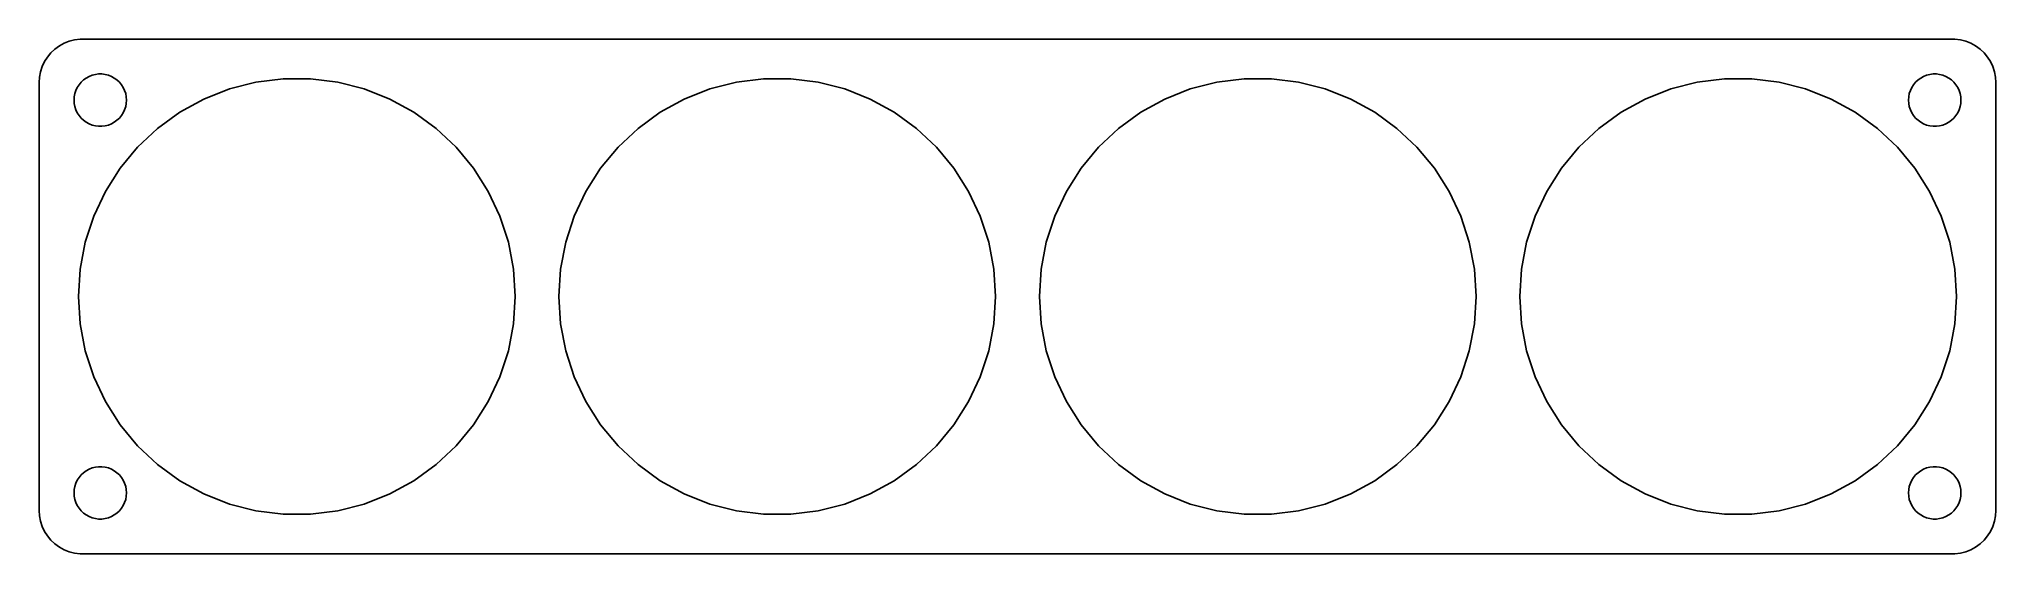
# Model space of a CAD drawing. Header units: metres. Extents: x -112 to 112, y -29 to 29.
import ezdxf

# ---------------------------------------------------------------- set-up
doc = ezdxf.new("R2010")
doc.units = ezdxf.units.M

msp = doc.modelspace()

# ---------------------------------------------------------------- linework, layer by layer
for p, q in [((-108.545, 29.2553), (-109.129, 29.0241)), ((-107.937, 29.4114), (-108.545, 29.2553)), ((-107.314, 29.4901), (-107.937, 29.4114)), ((107.314, 29.4901), (-107.314, 29.4901)), ((107.937, 29.4114), (107.314, 29.4901)), ((108.545, 29.2553), (107.937, 29.4114)), ((109.129, 29.0241), (108.545, 29.2553)), ((-111.382, 26.9088), (-111.649, 26.3406)), ((-111.045, 27.4389), (-111.382, 26.9088)), ((-110.645, 27.9227), (-111.045, 27.4389)), ((-110.187, 28.3526), (-110.645, 27.9227)), ((-109.679, 28.7216), (-110.187, 28.3526)), ((-109.129, 29.0241), (-109.679, 28.7216)), ((109.679, 28.7216), (109.129, 29.0241)), ((110.187, 28.3526), (109.679, 28.7216)), ((110.645, 27.9227), (110.187, 28.3526)), ((111.045, 27.4389), (110.645, 27.9227)), ((111.382, 26.9088), (111.045, 27.4389)), ((111.649, 26.3406), (111.382, 26.9088)), ((-111.961, 25.1267), (-112, 24.5)), ((-111.843, 25.7434), (-111.961, 25.1267)), ((-111.649, 26.3406), (-111.843, 25.7434)), ((-107.187, 24.5536), (-106.912, 24.8115)), ((-106.912, 24.8115), (-106.607, 25.033)), ((-106.607, 25.033), (-106.277, 25.2145)), ((-106.277, 25.2145), (-105.927, 25.3532)), ((-105.927, 25.3532), (-105.562, 25.4469)), ((-105.562, 25.4469), (-105.188, 25.4941)), ((-105.188, 25.4941), (-104.812, 25.4941)), ((-104.812, 25.4941), (-104.438, 25.4469)), ((-104.438, 25.4469), (-104.073, 25.3532)), ((-104.073, 25.3532), (-103.723, 25.2145)), ((-103.723, 25.2145), (-103.393, 25.033)), ((-103.393, 25.033), (-103.088, 24.8115)), ((-103.088, 24.8115), (-102.813, 24.5536)), ((-87.1845, 24.5572), (-84.0698, 24.9507)), ((-84.0698, 24.9507), (-80.9302, 24.9507)), ((-80.9302, 24.9507), (-77.8155, 24.5572)), ((-32.1845, 24.5572), (-29.0698, 24.9507)), ((-29.0698, 24.9507), (-25.9302, 24.9507)), ((-25.9302, 24.9507), (-22.8155, 24.5572)), ((22.8155, 24.5572), (25.9302, 24.9507)), ((25.9302, 24.9507), (29.0698, 24.9507)), ((29.0698, 24.9507), (32.1845, 24.5572)), ((77.8155, 24.5572), (80.9302, 24.9507)), ((80.9302, 24.9507), (84.0698, 24.9507)), ((84.0698, 24.9507), (87.1845, 24.5572)), ((102.813, 24.5536), (103.088, 24.8115)), ((103.088, 24.8115), (103.393, 25.033)), ((103.393, 25.033), (103.723, 25.2145)), ((103.723, 25.2145), (104.073, 25.3532)), ((104.073, 25.3532), (104.438, 25.4469)), ((104.438, 25.4469), (104.812, 25.4941)), ((104.812, 25.4941), (105.188, 25.4941)), ((105.188, 25.4941), (105.562, 25.4469)), ((105.562, 25.4469), (105.927, 25.3532)), ((105.927, 25.3532), (106.277, 25.2145)), ((106.277, 25.2145), (106.607, 25.033)), ((106.607, 25.033), (106.912, 24.8115)), ((106.912, 24.8115), (107.187, 24.5536)), ((111.843, 25.7434), (111.649, 26.3406)), ((111.961, 25.1267), (111.843, 25.7434)), ((112, 24.5), (111.961, 25.1267)), ((-112, 24.5), (-112, -24.5)), ((-108, 22.5), (-107.976, 22.876)), ((-107.976, 22.124), (-108, 22.5)), ((-107.976, 22.876), (-107.906, 23.2461)), ((-107.906, 23.2461), (-107.789, 23.6044)), ((-107.789, 23.6044), (-107.629, 23.9453)), ((-107.629, 23.9453), (-107.427, 24.2634)), ((-107.427, 24.2634), (-107.187, 24.5536)), ((-102.813, 24.5536), (-102.573, 24.2634)), ((-102.573, 24.2634), (-102.371, 23.9453)), ((-102.371, 23.9453), (-102.211, 23.6044)), ((-102.211, 23.6044), (-102.094, 23.2461)), ((-102.094, 23.2461), (-102.024, 22.876)), ((-102.024, 22.876), (-102, 22.5)), ((-102, 22.5), (-102.024, 22.124)), ((-95.8957, 21.1082), (-93.1445, 22.6207)), ((-93.1445, 22.6207), (-90.2254, 23.7764)), ((-90.2254, 23.7764), (-87.1845, 24.5572)), ((-77.8155, 24.5572), (-74.7746, 23.7764)), ((-74.7746, 23.7764), (-71.8555, 22.6207)), ((-71.8555, 22.6207), (-69.1043, 21.1082)), ((-40.8957, 21.1082), (-38.1445, 22.6207)), ((-38.1445, 22.6207), (-35.2254, 23.7764)), ((-35.2254, 23.7764), (-32.1845, 24.5572)), ((-22.8155, 24.5572), (-19.7746, 23.7764)), ((-19.7746, 23.7764), (-16.8555, 22.6207)), ((-16.8555, 22.6207), (-14.1043, 21.1082)), ((14.1043, 21.1082), (16.8555, 22.6207)), ((16.8555, 22.6207), (19.7746, 23.7764)), ((19.7746, 23.7764), (22.8155, 24.5572)), ((32.1845, 24.5572), (35.2254, 23.7764)), ((35.2254, 23.7764), (38.1445, 22.6207)), ((38.1445, 22.6207), (40.8957, 21.1082)), ((69.1043, 21.1082), (71.8555, 22.6207)), ((71.8555, 22.6207), (74.7746, 23.7764)), ((74.7746, 23.7764), (77.8155, 24.5572)), ((87.1845, 24.5572), (90.2254, 23.7764)), ((90.2254, 23.7764), (93.1445, 22.6207)), ((93.1445, 22.6207), (95.8957, 21.1082)), ((102, 22.5), (102.024, 22.876)), ((102.024, 22.124), (102, 22.5)), ((102.024, 22.876), (102.094, 23.2461)), ((102.094, 23.2461), (102.211, 23.6044)), ((102.211, 23.6044), (102.371, 23.9453)), ((102.371, 23.9453), (102.573, 24.2634)), ((102.573, 24.2634), (102.813, 24.5536)), ((107.187, 24.5536), (107.427, 24.2634)), ((107.427, 24.2634), (107.629, 23.9453)), ((107.629, 23.9453), (107.789, 23.6044)), ((107.789, 23.6044), (107.906, 23.2461)), ((107.906, 23.2461), (107.976, 22.876)), ((107.976, 22.876), (108, 22.5)), ((108, 22.5), (107.976, 22.124)), ((112, -24.5), (112, 24.5)), ((-107.906, 21.7539), (-107.976, 22.124)), ((-107.789, 21.3956), (-107.906, 21.7539)), ((-107.629, 21.0547), (-107.789, 21.3956)), ((-107.427, 20.7366), (-107.629, 21.0547)), ((-107.187, 20.4464), (-107.427, 20.7366)), ((-106.912, 20.1884), (-107.187, 20.4464)), ((-106.607, 19.967), (-106.912, 20.1884)), ((-103.088, 20.1884), (-103.393, 19.967)), ((-102.813, 20.4464), (-103.088, 20.1884)), ((-102.573, 20.7366), (-102.813, 20.4464)), ((-102.371, 21.0547), (-102.573, 20.7366)), ((-102.211, 21.3956), (-102.371, 21.0547)), ((-102.094, 21.7539), (-102.211, 21.3956)), ((-102.024, 22.124), (-102.094, 21.7539)), ((-98.4356, 19.2628), (-95.8957, 21.1082)), ((-69.1043, 21.1082), (-66.5644, 19.2628)), ((-43.4356, 19.2628), (-40.8957, 21.1082)), ((-14.1043, 21.1082), (-11.5644, 19.2628)), ((11.5644, 19.2628), (14.1043, 21.1082)), ((40.8957, 21.1082), (43.4356, 19.2628)), ((66.5644, 19.2628), (69.1043, 21.1082)), ((95.8957, 21.1082), (98.4356, 19.2628)), ((102.094, 21.7539), (102.024, 22.124)), ((102.211, 21.3956), (102.094, 21.7539)), ((102.371, 21.0547), (102.211, 21.3956)), ((102.573, 20.7366), (102.371, 21.0547)), ((102.813, 20.4464), (102.573, 20.7366)), ((103.088, 20.1884), (102.813, 20.4464)), ((103.393, 19.967), (103.088, 20.1884)), ((106.912, 20.1884), (106.607, 19.967)), ((107.187, 20.4464), (106.912, 20.1884)), ((107.427, 20.7366), (107.187, 20.4464)), ((107.629, 21.0547), (107.427, 20.7366)), ((107.789, 21.3956), (107.629, 21.0547)), ((107.906, 21.7539), (107.789, 21.3956)), ((107.976, 22.124), (107.906, 21.7539)), ((-106.277, 19.7855), (-106.607, 19.967)), ((-105.927, 19.6468), (-106.277, 19.7855)), ((-105.562, 19.5531), (-105.927, 19.6468)), ((-105.188, 19.5059), (-105.562, 19.5531)), ((-104.812, 19.5059), (-105.188, 19.5059)), ((-104.438, 19.5531), (-104.812, 19.5059)), ((-104.073, 19.6468), (-104.438, 19.5531)), ((-103.723, 19.7855), (-104.073, 19.6468)), ((-103.393, 19.967), (-103.723, 19.7855)), ((-100.724, 17.1137), (-98.4356, 19.2628)), ((-66.5644, 19.2628), (-64.2758, 17.1137)), ((-45.7242, 17.1137), (-43.4356, 19.2628)), ((-11.5644, 19.2628), (-9.27577, 17.1137)), ((9.27577, 17.1137), (11.5644, 19.2628)), ((43.4356, 19.2628), (45.7242, 17.1137)), ((64.2758, 17.1137), (66.5644, 19.2628)), ((98.4356, 19.2628), (100.724, 17.1137)), ((103.723, 19.7855), (103.393, 19.967)), ((104.073, 19.6468), (103.723, 19.7855)), ((104.438, 19.5531), (104.073, 19.6468)), ((104.812, 19.5059), (104.438, 19.5531)), ((105.188, 19.5059), (104.812, 19.5059)), ((105.562, 19.5531), (105.188, 19.5059)), ((105.927, 19.6468), (105.562, 19.5531)), ((106.277, 19.7855), (105.927, 19.6468)), ((106.607, 19.967), (106.277, 19.7855)), ((-102.725, 14.6946), (-100.724, 17.1137)), ((-64.2758, 17.1137), (-62.2746, 14.6946)), ((-47.7254, 14.6946), (-45.7242, 17.1137)), ((-9.27577, 17.1137), (-7.27457, 14.6946)), ((7.27457, 14.6946), (9.27577, 17.1137)), ((45.7242, 17.1137), (47.7254, 14.6946)), ((62.2746, 14.6946), (64.2758, 17.1137)), ((100.724, 17.1137), (102.725, 14.6946)), ((-104.408, 12.0438), (-102.725, 14.6946)), ((-62.2746, 14.6946), (-60.5923, 12.0438)), ((-49.4077, 12.0438), (-47.7254, 14.6946)), ((-7.27457, 14.6946), (-5.59233, 12.0438)), ((5.59233, 12.0438), (7.27457, 14.6946)), ((47.7254, 14.6946), (49.4077, 12.0438)), ((60.5923, 12.0438), (62.2746, 14.6946)), ((102.725, 14.6946), (104.408, 12.0438)), ((-105.744, 9.20311), (-104.408, 12.0438)), ((-60.5923, 12.0438), (-59.2556, 9.20311)), ((-50.7444, 9.20311), (-49.4077, 12.0438)), ((-5.59233, 12.0438), (-4.25558, 9.20311)), ((4.25558, 9.20311), (5.59233, 12.0438)), ((49.4077, 12.0438), (50.7444, 9.20311)), ((59.2556, 9.20311), (60.5923, 12.0438)), ((104.408, 12.0438), (105.744, 9.20311)), ((-106.715, 6.21724), (-105.744, 9.20311)), ((-59.2556, 9.20311), (-58.2854, 6.21724)), ((-51.7146, 6.21724), (-50.7444, 9.20311)), ((-4.25558, 9.20311), (-3.28542, 6.21724)), ((3.28542, 6.21724), (4.25558, 9.20311)), ((50.7444, 9.20311), (51.7146, 6.21724)), ((58.2854, 6.21724), (59.2556, 9.20311)), ((105.744, 9.20311), (106.715, 6.21724)), ((-107.303, 3.13332), (-106.715, 6.21724)), ((-58.2854, 6.21724), (-57.6971, 3.13332)), ((-52.3029, 3.13332), (-51.7146, 6.21724)), ((-3.28542, 6.21724), (-2.69713, 3.13332)), ((2.69713, 3.13332), (3.28542, 6.21724)), ((51.7146, 6.21724), (52.3029, 3.13332)), ((57.6971, 3.13332), (58.2854, 6.21724)), ((106.715, 6.21724), (107.303, 3.13332)), ((-107.5, 0), (-107.303, 3.13332)), ((-57.6971, 3.13332), (-57.5, 0)), ((-52.5, 0), (-52.3029, 3.13332)), ((-2.69713, 3.13332), (-2.5, 0)), ((2.5, 0), (2.69713, 3.13332)), ((52.3029, 3.13332), (52.5, 0)), ((57.5, 0), (57.6971, 3.13332)), ((107.303, 3.13332), (107.5, 0)), ((-107.303, -3.13332), (-107.5, 0)), ((-57.5, 0), (-57.6971, -3.13332)), ((-52.3029, -3.13332), (-52.5, 0)), ((-2.5, 0), (-2.69713, -3.13332)), ((2.69713, -3.13332), (2.5, 0)), ((52.5, 0), (52.3029, -3.13332)), ((57.6971, -3.13332), (57.5, 0)), ((107.5, 0), (107.303, -3.13332)), ((-106.715, -6.21724), (-107.303, -3.13332)), ((-57.6971, -3.13332), (-58.2854, -6.21724)), ((-51.7146, -6.21724), (-52.3029, -3.13332)), ((-2.69713, -3.13332), (-3.28542, -6.21724)), ((3.28542, -6.21724), (2.69713, -3.13332)), ((52.3029, -3.13332), (51.7146, -6.21724)), ((58.2854, -6.21724), (57.6971, -3.13332)), ((107.303, -3.13332), (106.715, -6.21724)), ((-105.744, -9.20311), (-106.715, -6.21724)), ((-58.2854, -6.21724), (-59.2556, -9.20311)), ((-50.7444, -9.20311), (-51.7146, -6.21724)), ((-3.28542, -6.21724), (-4.25558, -9.20311)), ((4.25558, -9.20311), (3.28542, -6.21724)), ((51.7146, -6.21724), (50.7444, -9.20311)), ((59.2556, -9.20311), (58.2854, -6.21724)), ((106.715, -6.21724), (105.744, -9.20311)), ((-104.408, -12.0438), (-105.744, -9.20311)), ((-59.2556, -9.20311), (-60.5923, -12.0438)), ((-49.4077, -12.0438), (-50.7444, -9.20311)), ((-4.25558, -9.20311), (-5.59233, -12.0438)), ((5.59233, -12.0438), (4.25558, -9.20311)), ((50.7444, -9.20311), (49.4077, -12.0438)), ((60.5923, -12.0438), (59.2556, -9.20311)), ((105.744, -9.20311), (104.408, -12.0438)), ((-102.725, -14.6946), (-104.408, -12.0438)), ((-60.5923, -12.0438), (-62.2746, -14.6946)), ((-47.7254, -14.6946), (-49.4077, -12.0438)), ((-5.59233, -12.0438), (-7.27457, -14.6946)), ((7.27457, -14.6946), (5.59233, -12.0438)), ((49.4077, -12.0438), (47.7254, -14.6946)), ((62.2746, -14.6946), (60.5923, -12.0438)), ((104.408, -12.0438), (102.725, -14.6946)), ((-100.724, -17.1137), (-102.725, -14.6946)), ((-62.2746, -14.6946), (-64.2758, -17.1137)), ((-45.7242, -17.1137), (-47.7254, -14.6946)), ((-7.27457, -14.6946), (-9.27577, -17.1137)), ((9.27577, -17.1137), (7.27457, -14.6946)), ((47.7254, -14.6946), (45.7242, -17.1137)), ((64.2758, -17.1137), (62.2746, -14.6946)), ((102.725, -14.6946), (100.724, -17.1137)), ((-98.4356, -19.2628), (-100.724, -17.1137)), ((-64.2758, -17.1137), (-66.5644, -19.2628)), ((-43.4356, -19.2628), (-45.7242, -17.1137)), ((-9.27577, -17.1137), (-11.5644, -19.2628)), ((11.5644, -19.2628), (9.27577, -17.1137)), ((45.7242, -17.1137), (43.4356, -19.2628)), ((66.5644, -19.2628), (64.2758, -17.1137)), ((100.724, -17.1137), (98.4356, -19.2628)), ((-106.912, -20.1884), (-106.607, -19.967)), ((-106.607, -19.967), (-106.277, -19.7855)), ((-106.277, -19.7855), (-105.927, -19.6468)), ((-105.927, -19.6468), (-105.562, -19.5531)), ((-105.562, -19.5531), (-105.188, -19.5059)), ((-105.188, -19.5059), (-104.812, -19.5059)), ((-104.812, -19.5059), (-104.438, -19.5531)), ((-104.438, -19.5531), (-104.073, -19.6468)), ((-104.073, -19.6468), (-103.723, -19.7855)), ((-103.723, -19.7855), (-103.393, -19.967)), ((-103.393, -19.967), (-103.088, -20.1884)), ((-95.8957, -21.1082), (-98.4356, -19.2628)), ((-66.5644, -19.2628), (-69.1043, -21.1082)), ((-40.8957, -21.1082), (-43.4356, -19.2628)), ((-11.5644, -19.2628), (-14.1043, -21.1082)), ((14.1043, -21.1082), (11.5644, -19.2628)), ((43.4356, -19.2628), (40.8957, -21.1082)), ((69.1043, -21.1082), (66.5644, -19.2628)), ((98.4356, -19.2628), (95.8957, -21.1082)), ((103.088, -20.1884), (103.393, -19.967)), ((103.393, -19.967), (103.723, -19.7855)), ((103.723, -19.7855), (104.073, -19.6468)), ((104.073, -19.6468), (104.438, -19.5531)), ((104.438, -19.5531), (104.812, -19.5059)), ((104.812, -19.5059), (105.188, -19.5059)), ((105.188, -19.5059), (105.562, -19.5531)), ((105.562, -19.5531), (105.927, -19.6468)), ((105.927, -19.6468), (106.277, -19.7855)), ((106.277, -19.7855), (106.607, -19.967)), ((106.607, -19.967), (106.912, -20.1884)), ((-108, -22.5), (-107.976, -22.124)), ((-107.976, -22.124), (-107.906, -21.7539)), ((-107.906, -21.7539), (-107.789, -21.3956)), ((-107.789, -21.3956), (-107.629, -21.0547)), ((-107.629, -21.0547), (-107.427, -20.7366)), ((-107.427, -20.7366), (-107.187, -20.4464)), ((-107.187, -20.4464), (-106.912, -20.1884)), ((-103.088, -20.1884), (-102.813, -20.4464)), ((-102.813, -20.4464), (-102.573, -20.7366)), ((-102.573, -20.7366), (-102.371, -21.0547)), ((-102.371, -21.0547), (-102.211, -21.3956)), ((-102.211, -21.3956), (-102.094, -21.7539)), ((-102.094, -21.7539), (-102.024, -22.124)), ((-102.024, -22.124), (-102, -22.5)), ((-93.1445, -22.6207), (-95.8957, -21.1082)), ((-69.1043, -21.1082), (-71.8555, -22.6207)), ((-38.1445, -22.6207), (-40.8957, -21.1082)), ((-14.1043, -21.1082), (-16.8555, -22.6207)), ((16.8555, -22.6207), (14.1043, -21.1082)), ((40.8957, -21.1082), (38.1445, -22.6207)), ((71.8555, -22.6207), (69.1043, -21.1082)), ((95.8957, -21.1082), (93.1445, -22.6207)), ((102, -22.5), (102.024, -22.124)), ((102.024, -22.124), (102.094, -21.7539)), ((102.094, -21.7539), (102.211, -21.3956)), ((102.211, -21.3956), (102.371, -21.0547)), ((102.371, -21.0547), (102.573, -20.7366)), ((102.573, -20.7366), (102.813, -20.4464)), ((102.813, -20.4464), (103.088, -20.1884)), ((106.912, -20.1884), (107.187, -20.4464)), ((107.187, -20.4464), (107.427, -20.7366)), ((107.427, -20.7366), (107.629, -21.0547)), ((107.629, -21.0547), (107.789, -21.3956)), ((107.789, -21.3956), (107.906, -21.7539)), ((107.906, -21.7539), (107.976, -22.124)), ((107.976, -22.124), (108, -22.5)), ((-112, -24.5), (-111.961, -25.1267)), ((-107.976, -22.876), (-108, -22.5)), ((-107.906, -23.2461), (-107.976, -22.876)), ((-107.789, -23.6044), (-107.906, -23.2461)), ((-107.629, -23.9453), (-107.789, -23.6044)), ((-107.427, -24.2634), (-107.629, -23.9453)), ((-107.187, -24.5536), (-107.427, -24.2634)), ((-106.912, -24.8115), (-107.187, -24.5536)), ((-102.813, -24.5536), (-103.088, -24.8115)), ((-102.573, -24.2634), (-102.813, -24.5536)), ((-102.371, -23.9453), (-102.573, -24.2634)), ((-102.211, -23.6044), (-102.371, -23.9453)), ((-102.094, -23.2461), (-102.211, -23.6044)), ((-102.024, -22.876), (-102.094, -23.2461)), ((-102, -22.5), (-102.024, -22.876)), ((-90.2254, -23.7764), (-93.1445, -22.6207)), ((-87.1845, -24.5572), (-90.2254, -23.7764)), ((-84.0698, -24.9507), (-87.1845, -24.5572)), ((-77.8155, -24.5572), (-80.9302, -24.9507)), ((-74.7746, -23.7764), (-77.8155, -24.5572)), ((-71.8555, -22.6207), (-74.7746, -23.7764)), ((-35.2254, -23.7764), (-38.1445, -22.6207)), ((-32.1845, -24.5572), (-35.2254, -23.7764)), ((-29.0698, -24.9507), (-32.1845, -24.5572)), ((-22.8155, -24.5572), (-25.9302, -24.9507)), ((-19.7746, -23.7764), (-22.8155, -24.5572)), ((-16.8555, -22.6207), (-19.7746, -23.7764)), ((19.7746, -23.7764), (16.8555, -22.6207)), ((22.8155, -24.5572), (19.7746, -23.7764)), ((25.9302, -24.9507), (22.8155, -24.5572)), ((32.1845, -24.5572), (29.0698, -24.9507)), ((35.2254, -23.7764), (32.1845, -24.5572)), ((38.1445, -22.6207), (35.2254, -23.7764)), ((74.7746, -23.7764), (71.8555, -22.6207)), ((77.8155, -24.5572), (74.7746, -23.7764)), ((80.9302, -24.9507), (77.8155, -24.5572)), ((87.1845, -24.5572), (84.0698, -24.9507)), ((90.2254, -23.7764), (87.1845, -24.5572)), ((93.1445, -22.6207), (90.2254, -23.7764)), ((102.024, -22.876), (102, -22.5)), ((102.094, -23.2461), (102.024, -22.876)), ((102.211, -23.6044), (102.094, -23.2461)), ((102.371, -23.9453), (102.211, -23.6044)), ((102.573, -24.2634), (102.371, -23.9453)), ((102.813, -24.5536), (102.573, -24.2634)), ((103.088, -24.8115), (102.813, -24.5536)), ((107.187, -24.5536), (106.912, -24.8115)), ((107.427, -24.2634), (107.187, -24.5536)), ((107.629, -23.9453), (107.427, -24.2634)), ((107.789, -23.6044), (107.629, -23.9453)), ((107.906, -23.2461), (107.789, -23.6044)), ((107.976, -22.876), (107.906, -23.2461)), ((108, -22.5), (107.976, -22.876)), ((111.961, -25.1267), (112, -24.5)), ((-111.961, -25.1267), (-111.843, -25.7434)), ((-111.843, -25.7434), (-111.649, -26.3406)), ((-111.649, -26.3406), (-111.382, -26.9088)), ((-106.607, -25.033), (-106.912, -24.8115)), ((-106.277, -25.2145), (-106.607, -25.033)), ((-105.927, -25.3532), (-106.277, -25.2145)), ((-105.562, -25.4469), (-105.927, -25.3532)), ((-105.188, -25.4941), (-105.562, -25.4469)), ((-104.812, -25.4941), (-105.188, -25.4941)), ((-104.438, -25.4469), (-104.812, -25.4941)), ((-104.073, -25.3532), (-104.438, -25.4469)), ((-103.723, -25.2145), (-104.073, -25.3532)), ((-103.393, -25.033), (-103.723, -25.2145)), ((-103.088, -24.8115), (-103.393, -25.033)), ((-80.9302, -24.9507), (-84.0698, -24.9507)), ((-25.9302, -24.9507), (-29.0698, -24.9507)), ((29.0698, -24.9507), (25.9302, -24.9507)), ((84.0698, -24.9507), (80.9302, -24.9507)), ((103.393, -25.033), (103.088, -24.8115)), ((103.723, -25.2145), (103.393, -25.033)), ((104.073, -25.3532), (103.723, -25.2145)), ((104.438, -25.4469), (104.073, -25.3532)), ((104.812, -25.4941), (104.438, -25.4469)), ((105.188, -25.4941), (104.812, -25.4941)), ((105.562, -25.4469), (105.188, -25.4941)), ((105.927, -25.3532), (105.562, -25.4469)), ((106.277, -25.2145), (105.927, -25.3532)), ((106.607, -25.033), (106.277, -25.2145)), ((106.912, -24.8115), (106.607, -25.033)), ((111.382, -26.9088), (111.649, -26.3406)), ((111.649, -26.3406), (111.843, -25.7434)), ((111.843, -25.7434), (111.961, -25.1267)), ((-111.382, -26.9088), (-111.045, -27.4389)), ((-111.045, -27.4389), (-110.645, -27.9227)), ((-110.645, -27.9227), (-110.187, -28.3526)), ((-110.187, -28.3526), (-109.679, -28.7216)), ((-109.679, -28.7216), (-109.129, -29.0241)), ((-109.129, -29.0241), (-108.545, -29.2553)), ((108.545, -29.2553), (109.129, -29.0241)), ((109.129, -29.0241), (109.679, -28.7216)), ((109.679, -28.7216), (110.187, -28.3526)), ((110.187, -28.3526), (110.645, -27.9227)), ((110.645, -27.9227), (111.045, -27.4389)), ((111.045, -27.4389), (111.382, -26.9088)), ((-108.545, -29.2553), (-107.937, -29.4114)), ((-107.937, -29.4114), (-107.314, -29.4901)), ((-107.314, -29.4901), (107.314, -29.4901)), ((107.314, -29.4901), (107.937, -29.4114)), ((107.937, -29.4114), (108.545, -29.2553))]:
    msp.add_line(p, q)

doc.saveas('drawing.dxf')
